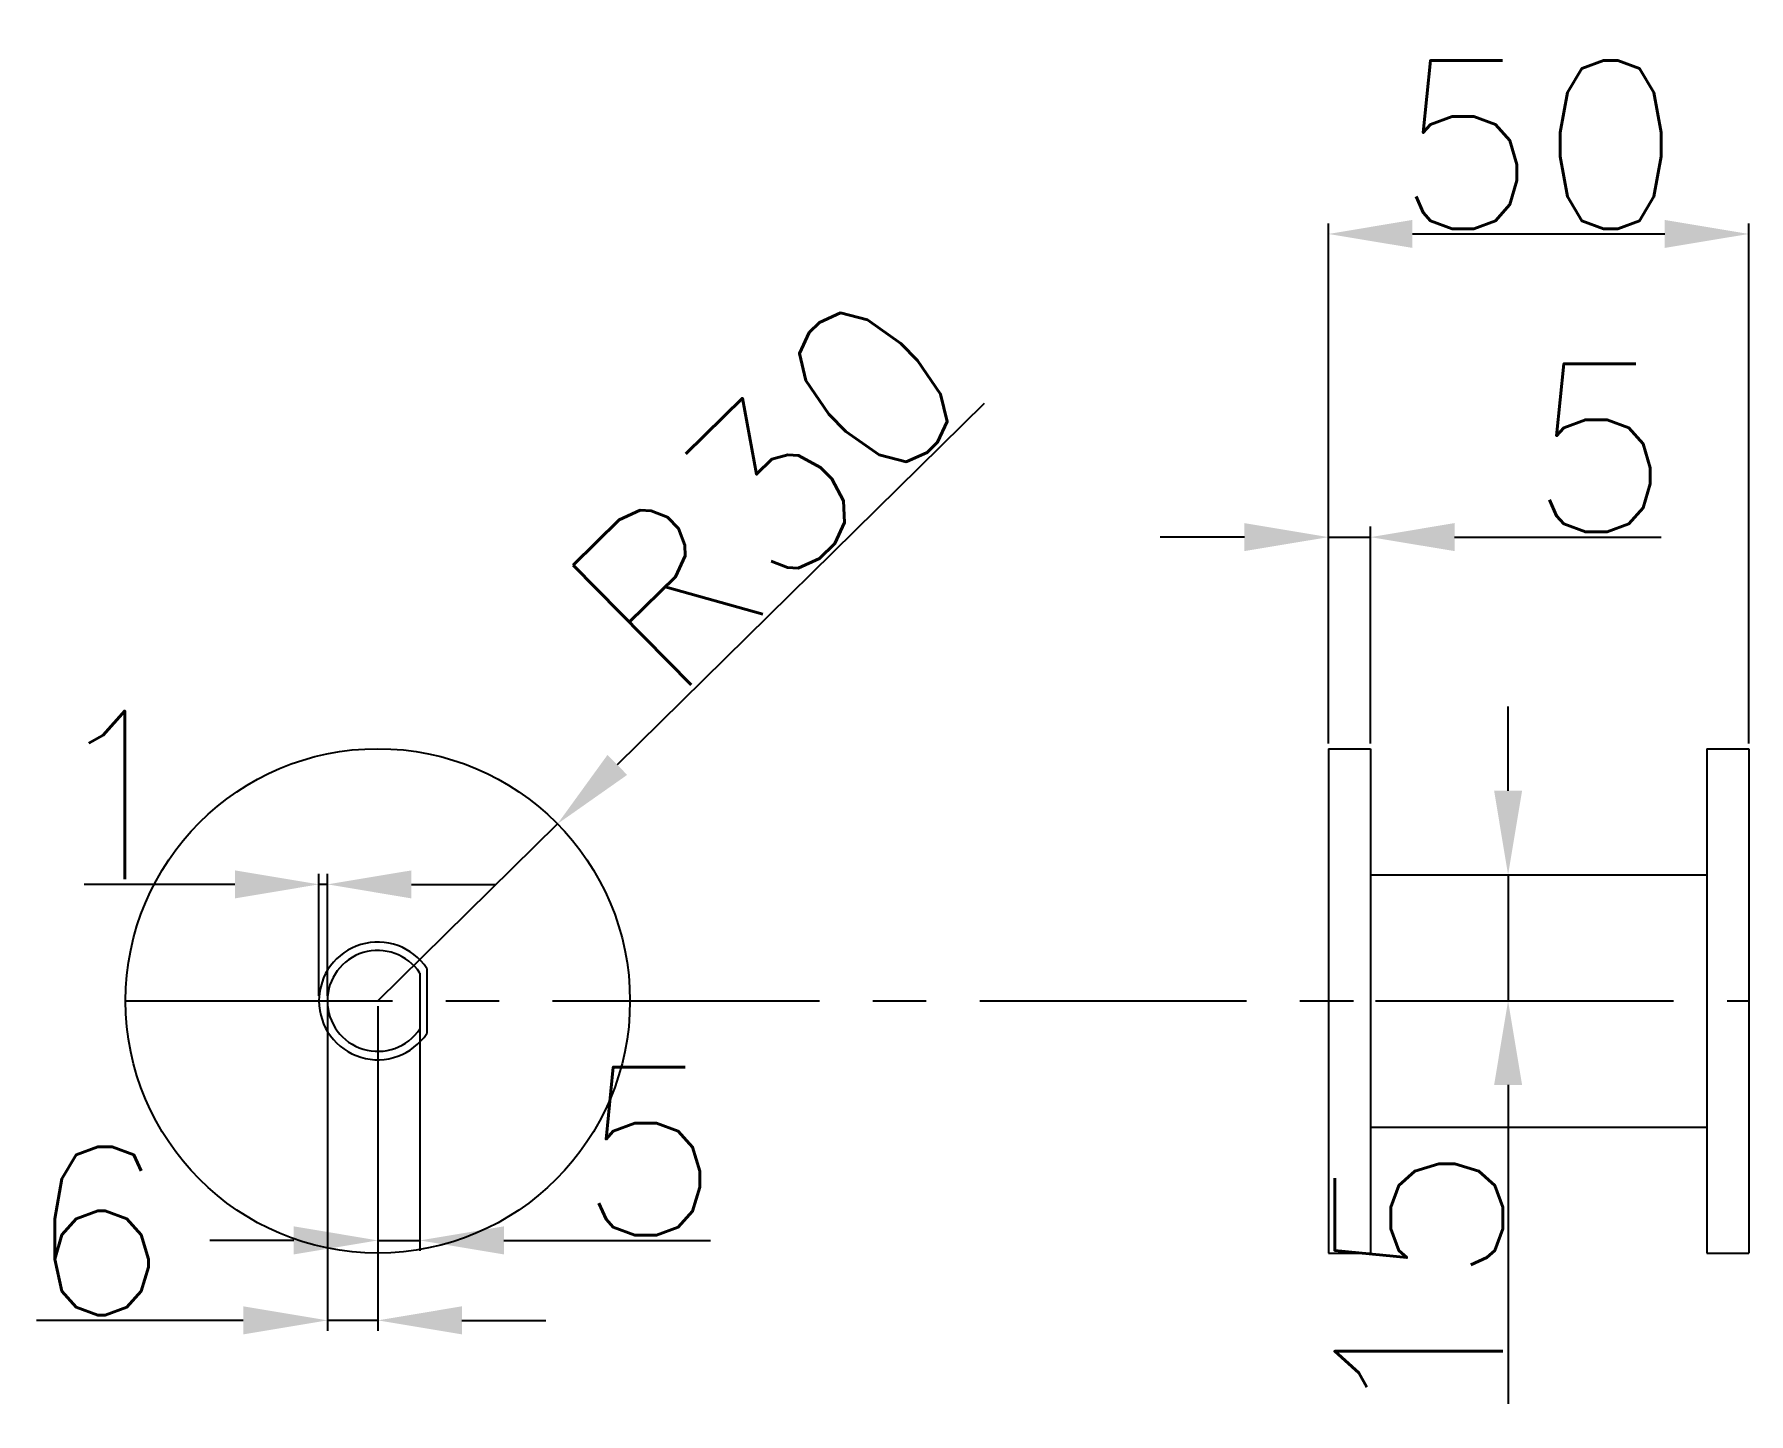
# Model space of a CAD drawing. Header units: millimetres. Extents: x 124 to 328, y 152 to 316.
import ezdxf

# ---------------------------------------------------------------- set-up
doc = ezdxf.new("R2010")
doc.units = ezdxf.units.MM
doc.linetypes.add('CENTER', pattern=[50.8, 31.75, -6.35, 6.35, -6.35])
doc.layers.add('중심선', color=1, linetype='CENTER')
doc.styles.get("Standard").update_dxf_attribs({"font": 'txt.shx', "bigfont": 'whgtxt.shx'})
doc.dimstyles.new('ISO-25', dxfattribs={"dimtxt": 20, "dimasz": 10, "dimexe": 1.25, "dimexo": 0.625, "dimtad": 1, "dimdsep": 46, "dimtxsty": 'Standard', "dimcen": 2.5, "dimclrd": 1, "dimclre": 1, "dimclrt": 4, "dimadec": 0, "dimazin": 0, "dimtfac": 1, "dimtmove": 0, "dimatfit": 3, "dimfxl": 1, "dimarcsym": 0})

# ---------------------------------------------------------------- blocks, each defined once
blk = doc.blocks.new('*D2')
at = {"color": 1, "lineweight": -2, "transparency": 16777216}
for p, q in [((158.14, 201.92), (158.14, 216.41)), ((159.14, 201.92), (159.14, 216.41)), ((148.14, 215.16), (130.22, 215.16)), ((159.14, 215.16), (158.14, 215.16)), ((169.14, 215.16), (179.14, 215.16))]:
    blk.add_line(p, q, dxfattribs=at)
at = {"color": 1, "transparency": 16777216}
for points in [[(148.14, 216.82), (148.14, 213.49), (158.14, 215.16)], [(169.14, 216.82), (169.14, 213.49), (159.14, 215.16)]]:
    blk.add_solid(points, dxfattribs=at)
at = {"layer": 'Defpoints', "color": 0, "transparency": 16777216}
for p in [(158.14, 215.16), (158.14, 201.3), (159.14, 201.3)]:
    blk.add_point(p, dxfattribs=at)
at = {"color": 4, "transparency": 16777216, "insert": (134.18, 225.78), "char_height": 20, "attachment_point": 5}
blk.add_mtext('1', dxfattribs=at)
blk = doc.blocks.new('*D3')
at = {"color": 1, "lineweight": -2, "transparency": 16777216}
for p, q in [((165.14, 200.67), (165.14, 171.56)), ((170.14, 200.67), (170.14, 171.56)), ((155.14, 172.81), (145.14, 172.81)), ((165.14, 172.81), (170.14, 172.81)), ((180.14, 172.81), (204.72, 172.81))]:
    blk.add_line(p, q, dxfattribs=at)
at = {"color": 1, "transparency": 16777216}
for points in [[(155.14, 174.48), (155.14, 171.14), (165.14, 172.81)], [(180.14, 174.48), (180.14, 171.14), (170.14, 172.81)]]:
    blk.add_solid(points, dxfattribs=at)
at = {"layer": 'Defpoints', "color": 0, "transparency": 16777216}
for p in [(165.14, 201.3), (170.14, 201.3), (170.14, 172.81)]:
    blk.add_point(p, dxfattribs=at)
at = {"color": 4, "transparency": 16777216, "insert": (197.43, 183.43), "char_height": 20, "attachment_point": 5}
blk.add_mtext('5', dxfattribs=at)
blk = doc.blocks.new('*D4')
at = {"color": 1, "lineweight": -2, "transparency": 16777216}
for p, q in [((159.14, 200.67), (159.14, 162.05)), ((165.14, 200.67), (165.14, 162.05)), ((149.14, 163.3), (124.55, 163.3)), ((165.14, 163.3), (159.14, 163.3)), ((175.14, 163.3), (185.14, 163.3))]:
    blk.add_line(p, q, dxfattribs=at)
at = {"color": 1, "transparency": 16777216}
for points in [[(149.14, 164.97), (149.14, 161.63), (159.14, 163.3)], [(175.14, 164.97), (175.14, 161.63), (165.14, 163.3)]]:
    blk.add_solid(points, dxfattribs=at)
at = {"layer": 'Defpoints', "color": 0, "transparency": 16777216}
for p in [(159.14, 201.3), (165.14, 201.3), (159.14, 163.3)]:
    blk.add_point(p, dxfattribs=at)
at = {"color": 4, "transparency": 16777216, "insert": (131.84, 173.93), "char_height": 20, "attachment_point": 5}
blk.add_mtext('6', dxfattribs=at)
blk = doc.blocks.new('*D5')
at = {"color": 1, "lineweight": -2, "transparency": 16777216}
for p, q in [((237.27, 272.35), (193.63, 229.37)), ((165.14, 201.3), (186.51, 222.35))]:
    blk.add_line(p, q, dxfattribs=at)
at = {"color": 1, "transparency": 16777216}
blk.add_solid([(192.46, 230.56), (194.8, 228.18), (186.51, 222.35)], dxfattribs=at)
at = {"layer": 'Defpoints', "color": 0, "transparency": 16777216}
for p in [(186.51, 222.35), (165.14, 201.3)]:
    blk.add_point(p, dxfattribs=at)
at = {"color": 4, "transparency": 16777216, "insert": (211.56, 261.94), "char_height": 20, "attachment_point": 5, "rotation": 44.5678}
blk.add_mtext('R30', dxfattribs=at)
blk = doc.blocks.new('*D6')
at = {"color": 1, "lineweight": -2, "transparency": 16777216}
for p, q in [((278.22, 231.92), (278.22, 257.71)), ((283.22, 231.92), (283.22, 257.71)), ((268.22, 256.46), (258.22, 256.46)), ((278.22, 256.46), (283.22, 256.46)), ((293.22, 256.46), (317.8, 256.46))]:
    blk.add_line(p, q, dxfattribs=at)
at = {"color": 1, "transparency": 16777216}
for points in [[(268.22, 258.13), (268.22, 254.8), (278.22, 256.46)], [(293.22, 258.13), (293.22, 254.8), (283.22, 256.46)]]:
    blk.add_solid(points, dxfattribs=at)
at = {"layer": 'Defpoints', "color": 0, "transparency": 16777216}
for p in [(283.22, 256.46), (278.22, 231.3), (283.22, 231.3)]:
    blk.add_point(p, dxfattribs=at)
at = {"color": 4, "transparency": 16777216, "insert": (310.51, 267.09), "char_height": 20, "attachment_point": 5}
blk.add_mtext('5', dxfattribs=at)
blk = doc.blocks.new('*D8')
at = {"color": 1, "lineweight": -2, "transparency": 16777216}
for p, q in [((278.22, 231.92), (278.22, 293.77)), ((328.22, 231.92), (328.22, 293.77)), ((288.22, 292.52), (318.22, 292.52))]:
    blk.add_line(p, q, dxfattribs=at)
at = {"color": 1, "transparency": 16777216}
for points in [[(288.22, 294.19), (288.22, 290.86), (278.22, 292.52)], [(318.22, 294.19), (318.22, 290.86), (328.22, 292.52)]]:
    blk.add_solid(points, dxfattribs=at)
at = {"layer": 'Defpoints', "color": 0, "transparency": 16777216}
for p in [(328.22, 292.52), (278.22, 231.3), (328.22, 231.3)]:
    blk.add_point(p, dxfattribs=at)
at = {"color": 4, "transparency": 16777216, "insert": (303.22, 303.15), "char_height": 20, "attachment_point": 5}
blk.add_mtext('50', dxfattribs=at)
blk = doc.blocks.new('*D9')
at = {"color": 1, "lineweight": -2, "transparency": 16777216}
for p, q in [((299.59, 226.3), (299.59, 236.3)), ((283.84, 216.3), (300.84, 216.3)), ((299.59, 216.3), (299.59, 201.3)), ((283.84, 201.3), (300.84, 201.3)), ((299.59, 191.3), (299.59, 153.38))]:
    blk.add_line(p, q, dxfattribs=at)
at = {"color": 1, "transparency": 16777216}
for points in [[(297.93, 226.3), (301.26, 226.3), (299.59, 216.3)], [(297.93, 191.3), (301.26, 191.3), (299.59, 201.3)]]:
    blk.add_solid(points, dxfattribs=at)
at = {"layer": 'Defpoints', "color": 0, "transparency": 16777216}
for p in [(283.22, 216.3), (283.22, 201.3), (299.59, 201.3)]:
    blk.add_point(p, dxfattribs=at)
at = {"color": 4, "transparency": 16777216, "insert": (288.97, 167.34), "char_height": 20, "attachment_point": 5, "rotation": 90}
blk.add_mtext('15', dxfattribs=at)

msp = doc.modelspace()

# ---------------------------------------------------------------- linework, layer by layer
for p, q in [((278.217, 231.298), (278.217, 171.298)), ((278.217, 231.298), (283.217, 231.298)), ((283.217, 231.298), (283.217, 171.298)), ((323.217, 231.298), (323.217, 171.298)), ((323.217, 231.298), (328.217, 231.298)), ((328.217, 231.298), (328.217, 171.298)), ((283.217, 216.298), (323.217, 216.298)), ((170.136, 204.614), (170.136, 197.981)), ((170.969, 205.167), (170.969, 197.428)), ((283.217, 186.298), (323.217, 186.298)), ((278.217, 171.298), (283.217, 171.298)), ((323.217, 171.298), (328.217, 171.298))]:
    msp.add_line(p, q)
msp.add_circle((165.136, 201.298), 30)
for radius in [7, 6]:
    msp.add_arc((165.136, 201.298), radius, 33.55731, 326.44269)
at = {"layer": '중심선'}
msp.add_line((135.136, 201.298), (328.217, 201.298), dxfattribs=at)

# ---------------------------------------------------------------- dimensions: what is measured, and where the dimension line sits
for base, p1, p2, picture, middle in [((328.217, 292.522), (278.217, 231.298), (328.217, 231.298), '*D8', (303.217, 303.147)), ((283.217, 256.465), (278.217, 231.298), (283.217, 231.298), '*D6', (310.508, 267.09)), ((158.136, 215.158), (159.136, 201.298), (158.136, 201.298), '*D2', (134.178, 225.783)), ((159.136, 163.3), (165.136, 201.298), (159.136, 201.298), '*D4', (131.844, 173.925)), ((170.136, 172.81), (165.136, 201.298), (170.136, 201.298), '*D3', (197.428, 183.435))]:
    dim = msp.add_linear_dim(base=base, p1=p1, p2=p2, dimstyle='ISO-25')
    dim.commit()
    dim.dimension.update_dxf_attribs({"geometry": picture, "text_midpoint": middle})
dim = msp.add_radius_dim(center=(165.136, 201.298), mpoint=(186.509, 222.35), dimstyle='ISO-25')
dim.commit()
dim.dimension.update_dxf_attribs({"geometry": '*D5', "text_midpoint": (211.557, 261.937)})
dim = msp.add_linear_dim(base=(299.595, 201.298), p1=(283.217, 216.298), p2=(283.217, 201.298), angle=90, dimstyle='ISO-25')
dim.commit()
dim.dimension.update_dxf_attribs({"geometry": '*D9', "text_midpoint": (288.97, 167.339)})

doc.saveas('drawing.dxf')
